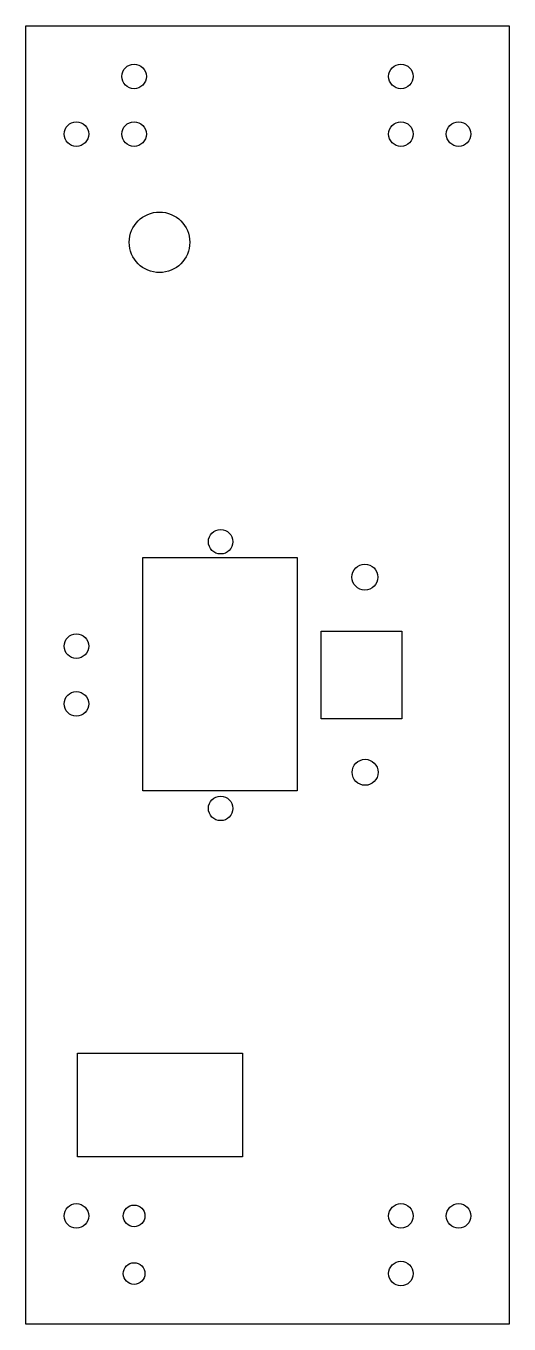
# Model space of a CAD drawing. Extents: x 3 to 70, y 53 to 233.
import ezdxf

# ---------------------------------------------------------------- set-up
doc = ezdxf.new("R2010")
doc.units = 0
doc.layers.add('Extrude289', color=7, linetype='CONTINUOUS')

msp = doc.modelspace()

# ---------------------------------------------------------------- linework, layer by layer
at = {"layer": 'Extrude289'}
for p, q in [((3, 233, -3), (3, 233)), ((3, 53, -3), (3, 233, -3)), ((3, 53), (3, 233)), ((3, 233, -3), (3, 233)), ((3, 233, -3), (70, 233, -3)), ((3, 233), (70, 233)), ((3, 53, -3), (3, 233, -3)), ((3, 233, -3), (70, 233, -3)), ((3, 53), (3, 233)), ((3, 233), (70, 233)), ((70, 233, -3), (70, 233)), ((70, 233, -3), (70, 53, -3)), ((70, 233), (70, 53)), ((70, 233, -3), (70, 233)), ((70, 233, -3), (70, 53, -3)), ((70, 233), (70, 53)), ((18, 224.3, -3), (18, 224.3)), ((18, 224.3, -3), (18, 224.3)), ((55, 224.3, -3), (55, 224.3)), ((55, 224.3, -3), (55, 224.3)), ((10, 216.3, -3), (10, 216.3)), ((10, 216.3, -3), (10, 216.3)), ((18, 216.3, -3), (18, 216.3)), ((18, 216.3, -3), (18, 216.3)), ((55, 216.3, -3), (55, 216.3)), ((55, 216.3, -3), (55, 216.3)), ((63, 216.3, -3), (63, 216.3)), ((63, 216.3, -3), (63, 216.3)), ((21.5224, 198.8, -3), (21.5224, 198.8)), ((21.5224, 198.8, -3), (21.5224, 198.8)), ((19.1942, 159.315, -3), (19.1942, 159.315)), ((19.1942, 126.915, -3), (19.1942, 159.315, -3)), ((19.1942, 126.915), (19.1942, 159.315)), ((19.1942, 159.315, -3), (19.1942, 159.315)), ((19.1942, 159.315, -3), (40.5942, 159.315, -3)), ((19.1942, 159.315), (40.5942, 159.315)), ((19.1942, 126.915, -3), (19.1942, 159.315, -3)), ((19.1942, 159.315, -3), (40.5942, 159.315, -3)), ((19.1942, 126.915), (19.1942, 159.315)), ((19.1942, 159.315), (40.5942, 159.315)), ((30, 159.783, -3), (30, 159.783)), ((30, 159.783, -3), (30, 159.783)), ((40.5942, 159.315, -3), (40.5942, 159.315)), ((40.5942, 159.315, -3), (40.5942, 126.915, -3)), ((40.5942, 159.315), (40.5942, 126.915)), ((40.5942, 159.315, -3), (40.5942, 159.315)), ((40.5942, 159.315, -3), (40.5942, 126.915, -3)), ((40.5942, 159.315), (40.5942, 126.915)), ((50.0071, 154.773, -3), (50.0071, 154.773)), ((50.0071, 154.773, -3), (50.0071, 154.773)), ((43.927, 149.099, -3), (43.927, 149.099)), ((43.927, 136.899, -3), (43.927, 149.099, -3)), ((43.927, 136.899), (43.927, 149.099)), ((43.927, 149.099, -3), (43.927, 149.099)), ((43.927, 149.099, -3), (55.127, 149.099, -3)), ((43.927, 149.099), (55.127, 149.099)), ((43.927, 136.899, -3), (43.927, 149.099, -3)), ((43.927, 149.099, -3), (55.127, 149.099, -3)), ((43.927, 136.899), (43.927, 149.099)), ((43.927, 149.099), (55.127, 149.099)), ((55.127, 149.099, -3), (55.127, 149.099)), ((55.127, 149.099, -3), (55.127, 136.899, -3)), ((55.127, 149.099), (55.127, 136.899)), ((55.127, 149.099, -3), (55.127, 149.099)), ((55.127, 149.099, -3), (55.127, 136.899, -3)), ((55.127, 149.099), (55.127, 136.899)), ((10, 145.3, -3), (10, 145.3)), ((10, 145.3, -3), (10, 145.3)), ((10, 137.3, -3), (10, 137.3)), ((10, 137.3, -3), (10, 137.3)), ((43.927, 136.899, -3), (43.927, 136.899)), ((55.127, 136.899, -3), (43.927, 136.899, -3)), ((55.127, 136.899), (43.927, 136.899)), ((43.927, 136.899, -3), (43.927, 136.899)), ((55.127, 136.899, -3), (43.927, 136.899, -3)), ((55.127, 136.899), (43.927, 136.899)), ((55.127, 136.899, -3), (55.127, 136.899)), ((55.127, 136.899, -3), (55.127, 136.899)), ((19.1942, 126.915, -3), (19.1942, 126.915)), ((40.5942, 126.915, -3), (19.1942, 126.915, -3)), ((40.5942, 126.915), (19.1942, 126.915)), ((19.1942, 126.915, -3), (19.1942, 126.915)), ((40.5942, 126.915, -3), (19.1942, 126.915, -3)), ((40.5942, 126.915), (19.1942, 126.915)), ((40.5942, 126.915, -3), (40.5942, 126.915)), ((40.5942, 126.915, -3), (40.5942, 126.915)), ((50.0301, 127.707, -3), (50.0301, 127.707)), ((50.0301, 127.707, -3), (50.0301, 127.707)), ((30, 122.804, -3), (30, 122.804)), ((30, 122.804, -3), (30, 122.804)), ((10.1326, 90.5827, -3), (10.1326, 90.5827)), ((10.1326, 76.1827, -3), (10.1326, 90.5827, -3)), ((10.1326, 76.1827), (10.1326, 90.5827)), ((10.1326, 90.5827, -3), (10.1326, 90.5827)), ((10.1326, 90.5827, -3), (33.0326, 90.5827, -3)), ((10.1326, 90.5827), (33.0326, 90.5827)), ((10.1326, 76.1827, -3), (10.1326, 90.5827, -3)), ((10.1326, 90.5827, -3), (33.0326, 90.5827, -3)), ((10.1326, 76.1827), (10.1326, 90.5827)), ((10.1326, 90.5827), (33.0326, 90.5827)), ((33.0326, 90.5827, -3), (33.0326, 90.5827)), ((33.0326, 90.5827, -3), (33.0326, 76.1827, -3)), ((33.0326, 90.5827), (33.0326, 76.1827)), ((33.0326, 90.5827, -3), (33.0326, 90.5827)), ((33.0326, 90.5827, -3), (33.0326, 76.1827, -3)), ((33.0326, 90.5827), (33.0326, 76.1827)), ((10.1326, 76.1827, -3), (10.1326, 76.1827)), ((33.0326, 76.1827, -3), (10.1326, 76.1827, -3)), ((33.0326, 76.1827), (10.1326, 76.1827)), ((10.1326, 76.1827, -3), (10.1326, 76.1827)), ((33.0326, 76.1827, -3), (10.1326, 76.1827, -3)), ((33.0326, 76.1827), (10.1326, 76.1827)), ((33.0326, 76.1827, -3), (33.0326, 76.1827)), ((33.0326, 76.1827, -3), (33.0326, 76.1827)), ((10, 66.3, -3), (10, 66.3)), ((10, 66.3, -3), (10, 66.3)), ((18, 66.5, -3), (18, 66.5)), ((18, 66.5, -3), (18, 66.5)), ((55, 66.3, -3), (55, 66.3)), ((55, 66.3, -3), (55, 66.3)), ((63, 66.3, -3), (63, 66.3)), ((63, 66.3, -3), (63, 66.3)), ((18, 58.5, -3), (18, 58.5)), ((18, 58.5, -3), (18, 58.5)), ((55, 58.3, -3), (55, 58.3)), ((55, 58.3, -3), (55, 58.3)), ((3, 53, -3), (3, 53)), ((70, 53, -3), (3, 53, -3)), ((70, 53), (3, 53)), ((3, 53, -3), (3, 53)), ((70, 53, -3), (3, 53, -3)), ((70, 53), (3, 53)), ((70, 53, -3), (70, 53)), ((70, 53, -3), (70, 53))]:
    msp.add_line(p, q, dxfattribs=at)
for centre, radius in [((18, 226), 1.7), ((18, 226), 1.7), ((18, 226), 1.7), ((18, 226), 1.7), ((55, 226), 1.7), ((55, 226), 1.7), ((55, 226), 1.7), ((55, 226), 1.7), ((10, 218), 1.7), ((10, 218), 1.7), ((10, 218), 1.7), ((10, 218), 1.7), ((18, 218), 1.7), ((18, 218), 1.7), ((18, 218), 1.7), ((18, 218), 1.7), ((55, 218), 1.7), ((55, 218), 1.7), ((55, 218), 1.7), ((55, 218), 1.7), ((63, 218), 1.7), ((63, 218), 1.7), ((63, 218), 1.7), ((63, 218), 1.7), ((21.5224, 203), 4.2), ((21.5224, 203), 4.2), ((21.5224, 203), 4.2), ((21.5224, 203), 4.2), ((30, 161.483), 1.7), ((30, 161.483), 1.7), ((30, 161.483), 1.7), ((30, 161.483), 1.7), ((50.0071, 156.573), 1.8), ((50.0071, 156.573), 1.8), ((50.0071, 156.573), 1.8), ((50.0071, 156.573), 1.8), ((10, 147), 1.7), ((10, 147), 1.7), ((10, 147), 1.7), ((10, 147), 1.7), ((10, 139), 1.7), ((10, 139), 1.7), ((10, 139), 1.7), ((10, 139), 1.7), ((50.0301, 129.507), 1.8), ((50.0301, 129.507), 1.8), ((50.0301, 129.507), 1.8), ((50.0301, 129.507), 1.8), ((30, 124.504), 1.7), ((30, 124.504), 1.7), ((30, 124.504), 1.7), ((30, 124.504), 1.7), ((10, 68), 1.7), ((10, 68), 1.7), ((10, 68), 1.7), ((10, 68), 1.7), ((18, 68), 1.5), ((18, 68), 1.5), ((18, 68), 1.5), ((18, 68), 1.5), ((55, 68), 1.7), ((55, 68), 1.7), ((55, 68), 1.7), ((55, 68), 1.7), ((63, 68), 1.7), ((63, 68), 1.7), ((63, 68), 1.7), ((63, 68), 1.7), ((18, 60), 1.5), ((18, 60), 1.5), ((18, 60), 1.5), ((18, 60), 1.5), ((55, 60), 1.7), ((55, 60), 1.7), ((55, 60), 1.7), ((55, 60), 1.7)]:
    msp.add_circle(centre, radius, dxfattribs=at)

doc.saveas('drawing.dxf')
